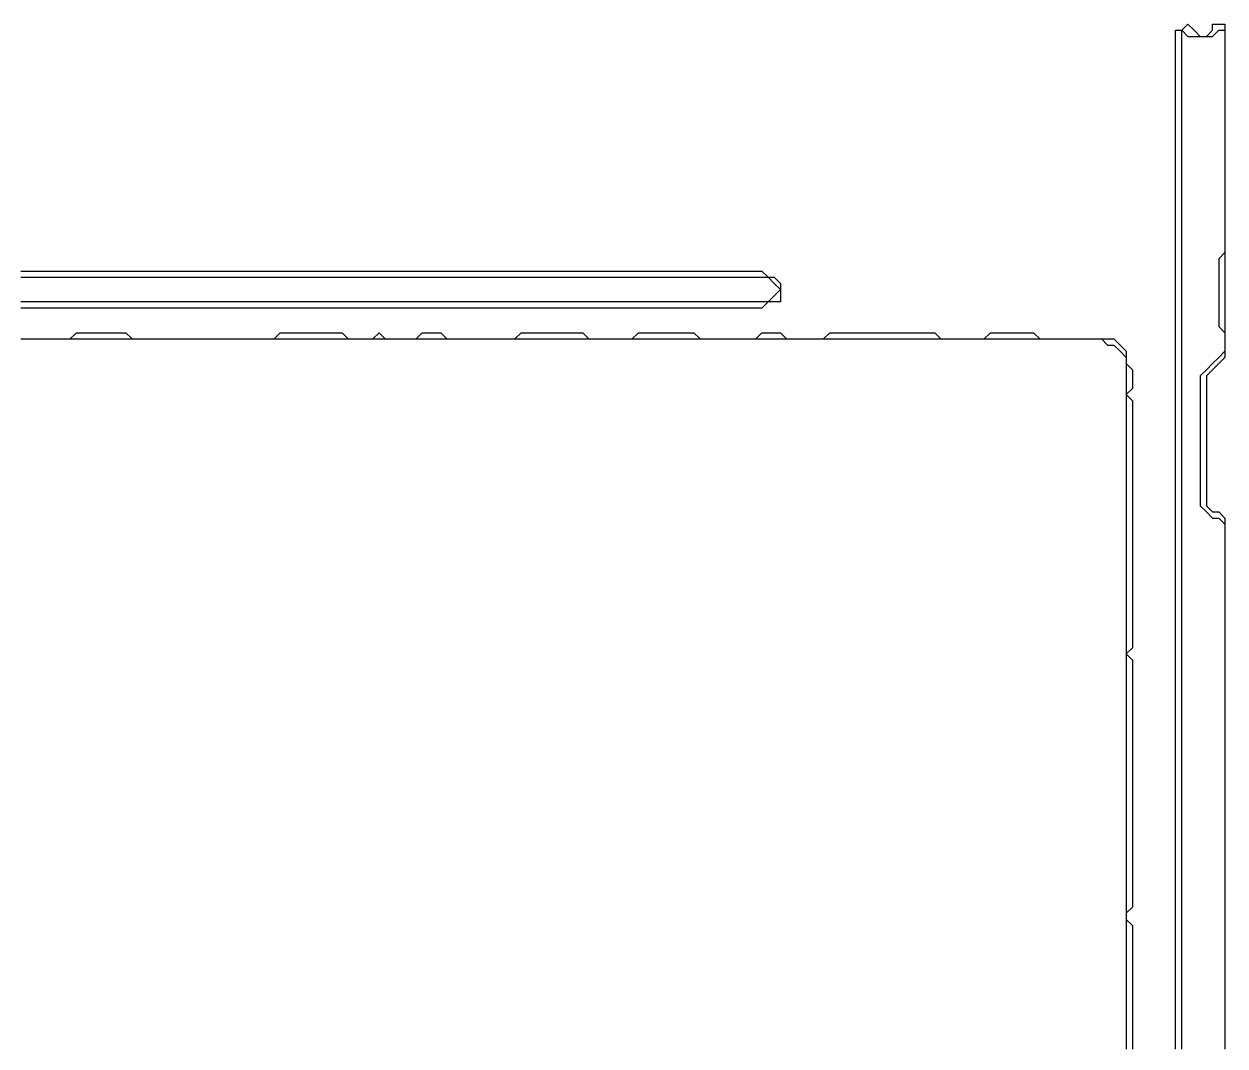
# Model space of a CAD drawing. Header units: metres. Extents: x 110 to 915, y 38 to 623.
# Drawn here: x 295.5 to 490, y 203.5 to 369 of the extents above; entities that cross this region are included whole.
import ezdxf

# ---------------------------------------------------------------- set-up
doc = ezdxf.new("R2010")
doc.units = ezdxf.units.M

msp = doc.modelspace()

# ---------------------------------------------------------------- linework, layer by layer
for points in [[(483, 203, 0), (483, 204, 0), (483, 205, 0), (483, 206, 0), (483, 207, 0), (483, 208, 0), (483, 209, 0), (483, 210, 0), (483, 211, 0), (483, 212, 0), (483, 213, 0), (483, 214, 0), (483, 215, 0), (483, 216, 0), (483, 217, 0), (483, 218, 0), (483, 219, 0), (483, 220, 0), (483, 221, 0), (483, 222, 0), (483, 223, 0), (483, 224, 0), (483, 225, 0), (483, 226, 0), (483, 227, 0), (483, 228, 0), (483, 229, 0), (483, 230, 0), (483, 231, 0), (483, 232, 0), (483, 233, 0), (483, 234, 0), (483, 235, 0), (483, 236, 0), (483, 237, 0), (483, 238, 0), (483, 239, 0), (483, 240, 0), (483, 241, 0), (483, 242, 0), (483, 243, 0), (483, 244, 0), (483, 245, 0), (483, 246, 0), (483, 247, 0), (483, 248, 0), (483, 249, 0), (483, 250, 0), (483, 251, 0), (483, 252, 0), (483, 253, 0), (483, 254, 0), (483, 255, 0), (483, 256, 0), (483, 257, 0), (483, 258, 0), (483, 259, 0), (483, 260, 0), (483, 261, 0), (483, 262, 0), (483, 263, 0), (483, 264, 0), (483, 265, 0), (483, 266, 0), (483, 267, 0), (483, 268, 0), (483, 269, 0), (483, 270, 0), (483, 271, 0), (483, 272, 0), (483, 273, 0), (483, 274, 0), (483, 275, 0), (483, 276, 0), (483, 277, 0), (483, 278, 0), (483, 279, 0), (483, 280, 0), (483, 281, 0), (483, 282, 0), (483, 283, 0), (483, 284, 0), (483, 285, 0), (483, 286, 0), (483, 287, 0), (483, 288, 0), (483, 289, 0), (483, 290, 0), (483, 291, 0), (483, 292, 0), (483, 293, 0), (483, 294, 0), (483, 295, 0), (483, 296, 0), (483, 297, 0), (483, 298, 0), (483, 299, 0), (483, 300, 0), (483, 301, 0), (483, 302, 0), (483, 303, 0), (483, 304, 0), (483, 305, 0), (483, 306, 0), (483, 307, 0), (483, 308, 0), (483, 309, 0), (483, 310, 0), (483, 311, 0), (483, 312, 0), (483, 313, 0), (483, 314, 0), (483, 315, 0), (483, 316, 0), (483, 317, 0), (483, 318, 0), (483, 319, 0), (483, 320, 0), (483, 321, 0), (483, 322, 0), (483, 323, 0), (483, 324, 0), (483, 325, 0), (483, 326, 0), (483, 327, 0), (483, 328, 0), (483, 329, 0), (483, 330, 0), (483, 331, 0), (483, 332, 0), (483, 333, 0), (483, 334, 0), (483, 335, 0), (483, 336, 0), (483, 337, 0), (483, 338, 0), (483, 339, 0), (483, 340, 0), (483, 341, 0), (483, 342, 0), (483, 343, 0), (483, 344, 0), (483, 345, 0), (483, 346, 0), (483, 347, 0), (483, 348, 0), (483, 349, 0), (483, 350, 0), (483, 351, 0), (483, 352, 0), (483, 353, 0), (483, 354, 0), (483, 355, 0), (483, 356, 0), (483, 357, 0), (483, 358, 0), (483, 359, 0), (483, 360, 0), (483, 361, 0), (483, 362, 0), (483, 363, 0), (483, 364, 0), (483, 365, 0), (483, 366, 0), (483, 367, 0), (483, 368, 0), (484, 367, 0), (485, 367, 0), (486, 367, 0), (487, 367, 0), (488, 367, 0), (489, 368, 0), (490, 368, 0), (490, 367, 0), (490, 366, 0), (490, 365, 0), (490, 364, 0), (490, 363, 0), (490, 362, 0), (490, 361, 0), (490, 360, 0), (490, 359, 0), (490, 358, 0), (490, 357, 0), (490, 356, 0), (490, 355, 0), (490, 354, 0), (490, 353, 0), (490, 352, 0), (490, 351, 0), (490, 350, 0), (490, 349, 0), (490, 348, 0), (490, 347, 0), (490, 346, 0), (490, 345, 0), (490, 344, 0), (490, 343, 0), (490, 342, 0), (490, 341, 0), (490, 340, 0), (490, 339, 0), (490, 338, 0), (490, 337, 0), (490, 336, 0), (490, 335, 0), (490, 334, 0), (490, 333, 0), (490, 332, 0), (489, 331, 0), (489, 330, 0), (489, 329, 0), (489, 328, 0), (489, 327, 0), (489, 326, 0), (489, 325, 0), (489, 324, 0), (489, 323, 0), (489, 322, 0), (489, 321, 0), (489, 320, 0), (490, 319, 0), (490, 318, 0), (490, 317, 0), (490, 316, 0), (489, 315, 0), (488, 314, 0), (487, 313, 0), (486, 312, 0), (486, 311, 0), (486, 310, 0), (486, 309, 0), (486, 308, 0), (486, 307, 0), (486, 306, 0), (486, 305, 0), (486, 304, 0), (486, 303, 0), (486, 302, 0), (486, 301, 0), (486, 300, 0), (486, 299, 0), (486, 298, 0), (486, 297, 0), (486, 296, 0), (486, 295, 0), (486, 294, 0), (486, 293, 0), (486, 292, 0), (486, 291, 0), (487, 290, 0), (488, 289, 0), (489, 289, 0), (490, 288, 0), (490, 287, 0), (490, 286, 0), (490, 285, 0), (490, 284, 0), (490, 283, 0), (490, 282, 0), (490, 281, 0), (490, 280, 0), (490, 279, 0), (490, 278, 0), (490, 277, 0), (490, 276, 0), (490, 275, 0), (490, 274, 0), (490, 273, 0), (490, 272, 0), (490, 271, 0), (490, 270, 0), (490, 269, 0), (490, 268, 0), (490, 267, 0), (490, 266, 0), (490, 265, 0), (490, 264, 0), (490, 263, 0), (490, 262, 0), (490, 261, 0), (490, 260, 0), (490, 259, 0), (490, 258, 0), (490, 257, 0), (490, 256, 0), (490, 255, 0), (490, 254, 0), (490, 253, 0), (490, 252, 0), (490, 251, 0), (490, 250, 0), (490, 249, 0), (490, 248, 0), (490, 247, 0), (490, 246, 0), (490, 245, 0), (490, 244, 0), (490, 243, 0), (490, 242, 0), (490, 241, 0), (490, 240, 0), (490, 239, 0), (490, 238, 0), (490, 237, 0), (490, 236, 0), (490, 235, 0), (490, 234, 0), (490, 233, 0), (490, 232, 0), (490, 231, 0), (490, 230, 0), (490, 229, 0), (490, 228, 0), (490, 227, 0), (490, 226, 0), (490, 225, 0), (490, 224, 0), (490, 223, 0), (490, 222, 0), (490, 221, 0), (490, 220, 0), (490, 219, 0), (490, 218, 0), (490, 217, 0), (490, 216, 0), (490, 215, 0), (490, 214, 0), (490, 213, 0), (490, 212, 0), (490, 211, 0), (490, 210, 0), (490, 209, 0), (490, 208, 0), (490, 207, 0), (490, 206, 0), (490, 205, 0), (490, 204, 0), (490, 203, 0)], [(295, 328, 0), (296, 328, 0), (297, 328, 0), (298, 328, 0), (299, 328, 0), (300, 328, 0), (301, 328, 0), (302, 328, 0), (303, 328, 0), (304, 328, 0), (305, 328, 0), (306, 328, 0), (307, 328, 0), (308, 328, 0), (309, 328, 0), (310, 328, 0), (311, 328, 0), (312, 328, 0), (313, 328, 0), (314, 328, 0), (315, 328, 0), (316, 328, 0), (317, 328, 0), (318, 328, 0), (319, 328, 0), (320, 328, 0), (321, 328, 0), (322, 328, 0), (323, 328, 0), (324, 328, 0), (325, 328, 0), (326, 328, 0), (327, 328, 0), (328, 328, 0), (329, 328, 0), (330, 328, 0), (331, 328, 0), (332, 328, 0), (333, 328, 0), (334, 328, 0), (335, 328, 0), (336, 328, 0), (337, 328, 0), (338, 328, 0), (339, 328, 0), (340, 328, 0), (341, 328, 0), (342, 328, 0), (343, 328, 0), (344, 328, 0), (345, 328, 0), (346, 328, 0), (347, 328, 0), (348, 328, 0), (349, 328, 0), (350, 328, 0), (351, 328, 0), (352, 328, 0), (353, 328, 0), (354, 328, 0), (355, 328, 0), (356, 328, 0), (357, 328, 0), (358, 328, 0), (359, 328, 0), (360, 328, 0), (361, 328, 0), (362, 328, 0), (363, 328, 0), (364, 328, 0), (365, 328, 0), (366, 328, 0), (367, 328, 0), (368, 328, 0), (369, 328, 0), (370, 328, 0), (371, 328, 0), (372, 328, 0), (373, 328, 0), (374, 328, 0), (375, 328, 0), (376, 328, 0), (377, 328, 0), (378, 328, 0), (379, 328, 0), (380, 328, 0), (381, 328, 0), (382, 328, 0), (383, 328, 0), (384, 328, 0), (385, 328, 0), (386, 328, 0), (387, 328, 0), (388, 328, 0), (389, 328, 0), (390, 328, 0), (391, 328, 0), (392, 328, 0), (393, 328, 0), (394, 328, 0), (395, 328, 0), (396, 328, 0), (397, 328, 0), (398, 328, 0), (399, 328, 0), (400, 328, 0), (401, 328, 0), (402, 328, 0), (403, 328, 0), (404, 328, 0), (405, 328, 0), (406, 328, 0), (407, 328, 0), (408, 328, 0), (409, 328, 0), (410, 328, 0), (411, 328, 0), (412, 328, 0), (413, 328, 0), (414, 328, 0), (415, 328, 0), (416, 328, 0), (417, 327, 0), (418, 326, 0), (417, 325, 0), (416, 324, 0), (415, 324, 0), (414, 324, 0), (413, 324, 0), (412, 324, 0), (411, 324, 0), (410, 324, 0), (409, 324, 0), (408, 324, 0), (407, 324, 0), (406, 324, 0), (405, 324, 0), (404, 324, 0), (403, 324, 0), (402, 324, 0), (401, 324, 0), (400, 324, 0), (399, 324, 0), (398, 324, 0), (397, 324, 0), (396, 324, 0), (395, 324, 0), (394, 324, 0), (393, 324, 0), (392, 324, 0), (391, 324, 0), (390, 324, 0), (389, 324, 0), (388, 324, 0), (387, 324, 0), (386, 324, 0), (385, 324, 0), (384, 324, 0), (383, 324, 0), (382, 324, 0), (381, 324, 0), (380, 324, 0), (379, 324, 0), (378, 324, 0), (377, 324, 0), (376, 324, 0), (375, 324, 0), (374, 324, 0), (373, 324, 0), (372, 324, 0), (371, 324, 0), (370, 324, 0), (369, 324, 0), (368, 324, 0), (367, 324, 0), (366, 324, 0), (365, 324, 0), (364, 324, 0), (363, 324, 0), (362, 324, 0), (361, 324, 0), (360, 324, 0), (359, 324, 0), (358, 324, 0), (357, 324, 0), (356, 324, 0), (355, 324, 0), (354, 324, 0), (353, 324, 0), (352, 324, 0), (351, 324, 0), (350, 324, 0), (349, 324, 0), (348, 324, 0), (347, 324, 0), (346, 324, 0), (345, 324, 0), (344, 324, 0), (343, 324, 0), (342, 324, 0), (341, 324, 0), (340, 324, 0), (339, 324, 0), (338, 324, 0), (337, 324, 0), (336, 324, 0), (335, 324, 0), (334, 324, 0), (333, 324, 0), (332, 324, 0), (331, 324, 0), (330, 324, 0), (329, 324, 0), (328, 324, 0), (327, 324, 0), (326, 324, 0), (325, 324, 0), (324, 324, 0), (323, 324, 0), (322, 324, 0), (321, 324, 0), (320, 324, 0), (319, 324, 0), (318, 324, 0), (317, 324, 0), (316, 324, 0), (315, 324, 0), (314, 324, 0), (313, 324, 0), (312, 324, 0), (311, 324, 0), (310, 324, 0), (309, 324, 0), (308, 324, 0), (307, 324, 0), (306, 324, 0), (305, 324, 0), (304, 324, 0), (303, 324, 0), (302, 324, 0), (301, 324, 0), (300, 324, 0), (299, 324, 0), (298, 324, 0), (297, 324, 0), (296, 324, 0), (295, 324, 0)], [(295, 318, 0), (296, 318, 0), (297, 318, 0), (298, 318, 0), (299, 318, 0), (300, 318, 0), (301, 318, 0), (302, 318, 0), (303, 318, 0), (304, 318, 0), (305, 318, 0), (306, 318, 0), (307, 318, 0), (308, 318, 0), (309, 318, 0), (310, 318, 0), (311, 318, 0), (312, 318, 0), (313, 318, 0), (314, 318, 0), (315, 318, 0), (316, 318, 0), (317, 318, 0), (318, 318, 0), (319, 318, 0), (320, 318, 0), (321, 318, 0), (322, 318, 0), (323, 318, 0), (324, 318, 0), (325, 318, 0), (326, 318, 0), (327, 318, 0), (328, 318, 0), (329, 318, 0), (330, 318, 0), (331, 318, 0), (332, 318, 0), (333, 318, 0), (334, 318, 0), (335, 318, 0), (336, 318, 0), (337, 318, 0), (338, 318, 0), (339, 318, 0), (340, 318, 0), (341, 318, 0), (342, 318, 0), (343, 318, 0), (344, 318, 0), (345, 318, 0), (346, 318, 0), (347, 318, 0), (348, 318, 0), (349, 318, 0), (350, 318, 0), (351, 318, 0), (352, 318, 0), (353, 318, 0), (354, 318, 0), (355, 318, 0), (356, 318, 0), (357, 318, 0), (358, 318, 0), (359, 318, 0), (360, 318, 0), (361, 318, 0), (362, 318, 0), (363, 318, 0), (364, 318, 0), (365, 318, 0), (366, 318, 0), (367, 318, 0), (368, 318, 0), (369, 318, 0), (370, 318, 0), (371, 318, 0), (372, 318, 0), (373, 318, 0), (374, 318, 0), (375, 318, 0), (376, 318, 0), (377, 318, 0), (378, 318, 0), (379, 318, 0), (380, 318, 0), (381, 318, 0), (382, 318, 0), (383, 318, 0), (384, 318, 0), (385, 318, 0), (386, 318, 0), (387, 318, 0), (388, 318, 0), (389, 318, 0), (390, 318, 0), (391, 318, 0), (392, 318, 0), (393, 318, 0), (394, 318, 0), (395, 318, 0), (396, 318, 0), (397, 318, 0), (398, 318, 0), (399, 318, 0), (400, 318, 0), (401, 318, 0), (402, 318, 0), (403, 318, 0), (404, 318, 0), (405, 318, 0), (406, 318, 0), (407, 318, 0), (408, 318, 0), (409, 318, 0), (410, 318, 0), (411, 318, 0), (412, 318, 0), (413, 318, 0), (414, 318, 0), (415, 318, 0), (416, 318, 0), (417, 318, 0), (418, 318, 0), (419, 318, 0), (420, 318, 0), (421, 318, 0), (422, 318, 0), (423, 318, 0), (424, 318, 0), (425, 318, 0), (426, 318, 0), (427, 318, 0), (428, 318, 0), (429, 318, 0), (430, 318, 0), (431, 318, 0), (432, 318, 0), (433, 318, 0), (434, 318, 0), (435, 318, 0), (436, 318, 0), (437, 318, 0), (438, 318, 0), (439, 318, 0), (440, 318, 0), (441, 318, 0), (442, 318, 0), (443, 318, 0), (444, 318, 0), (445, 318, 0), (446, 318, 0), (447, 318, 0), (448, 318, 0), (449, 318, 0), (450, 318, 0), (451, 318, 0), (452, 318, 0), (453, 318, 0), (454, 318, 0), (455, 318, 0), (456, 318, 0), (457, 318, 0), (458, 318, 0), (459, 318, 0), (460, 318, 0), (461, 318, 0), (462, 318, 0), (463, 318, 0), (464, 318, 0), (465, 318, 0), (466, 318, 0), (467, 318, 0), (468, 318, 0), (469, 318, 0), (470, 318, 0), (471, 317, 0), (472, 317, 0), (473, 316, 0), (474, 315, 0), (474, 314, 0), (474, 313, 0), (474, 312, 0), (474, 311, 0), (474, 310, 0), (474, 309, 0), (474, 308, 0), (474, 307, 0), (474, 306, 0), (474, 305, 0), (474, 304, 0), (474, 303, 0), (474, 302, 0), (474, 301, 0), (474, 300, 0), (474, 299, 0), (474, 298, 0), (474, 297, 0), (474, 296, 0), (474, 295, 0), (474, 294, 0), (474, 293, 0), (474, 292, 0), (474, 291, 0), (474, 290, 0), (474, 289, 0), (474, 288, 0), (474, 287, 0), (474, 286, 0), (474, 285, 0), (474, 284, 0), (474, 283, 0), (474, 282, 0), (474, 281, 0), (474, 280, 0), (474, 279, 0), (474, 278, 0), (474, 277, 0), (474, 276, 0), (474, 275, 0), (474, 274, 0), (474, 273, 0), (474, 272, 0), (474, 271, 0), (474, 270, 0), (474, 269, 0), (474, 268, 0), (474, 267, 0), (474, 266, 0), (474, 265, 0), (474, 264, 0), (474, 263, 0), (474, 262, 0), (474, 261, 0), (474, 260, 0), (474, 259, 0), (474, 258, 0), (474, 257, 0), (474, 256, 0), (474, 255, 0), (474, 254, 0), (474, 253, 0), (474, 252, 0), (474, 251, 0), (474, 250, 0), (474, 249, 0), (474, 248, 0), (474, 247, 0), (474, 246, 0), (474, 245, 0), (474, 244, 0), (474, 243, 0), (474, 242, 0), (474, 241, 0), (474, 240, 0), (474, 239, 0), (474, 238, 0), (474, 237, 0), (474, 236, 0), (474, 235, 0), (474, 234, 0), (474, 233, 0), (474, 232, 0), (474, 231, 0), (474, 230, 0), (474, 229, 0), (474, 228, 0), (474, 227, 0), (474, 226, 0), (474, 225, 0), (474, 224, 0), (474, 223, 0), (474, 222, 0), (474, 221, 0), (474, 220, 0), (474, 219, 0), (474, 218, 0), (474, 217, 0), (474, 216, 0), (474, 215, 0), (474, 214, 0), (474, 213, 0), (474, 212, 0), (474, 211, 0), (474, 210, 0), (474, 209, 0), (474, 208, 0), (474, 207, 0), (474, 206, 0), (474, 205, 0), (474, 204, 0), (474, 203, 0)]]:
    msp.add_polyline3d(points)
at = {"layer": '1'}
for points in [[(482, 203, 0), (482, 204, 0), (482, 205, 0), (482, 206, 0), (482, 207, 0), (482, 208, 0), (482, 209, 0), (482, 210, 0), (482, 211, 0), (482, 212, 0), (482, 213, 0), (482, 214, 0), (482, 215, 0), (482, 216, 0), (482, 217, 0), (482, 218, 0), (482, 219, 0), (482, 220, 0), (482, 221, 0), (482, 222, 0), (482, 223, 0), (482, 224, 0), (482, 225, 0), (482, 226, 0), (482, 227, 0), (482, 228, 0), (482, 229, 0), (482, 230, 0), (482, 231, 0), (482, 232, 0), (482, 233, 0), (482, 234, 0), (482, 235, 0), (482, 236, 0), (482, 237, 0), (482, 238, 0), (482, 239, 0), (482, 240, 0), (482, 241, 0), (482, 242, 0), (482, 243, 0), (482, 244, 0), (482, 245, 0), (482, 246, 0), (482, 247, 0), (482, 248, 0), (482, 249, 0), (482, 250, 0), (482, 251, 0), (482, 252, 0), (482, 253, 0), (482, 254, 0), (482, 255, 0), (482, 256, 0), (482, 257, 0), (482, 258, 0), (482, 259, 0), (482, 260, 0), (482, 261, 0), (482, 262, 0), (482, 263, 0), (482, 264, 0), (482, 265, 0), (482, 266, 0), (482, 267, 0), (482, 268, 0), (482, 269, 0), (482, 270, 0), (482, 271, 0), (482, 272, 0), (482, 273, 0), (482, 274, 0), (482, 275, 0), (482, 276, 0), (482, 277, 0), (482, 278, 0), (482, 279, 0), (482, 280, 0), (482, 281, 0), (482, 282, 0), (482, 283, 0), (482, 284, 0), (482, 285, 0), (482, 286, 0), (482, 287, 0), (482, 288, 0), (482, 289, 0), (482, 290, 0), (482, 291, 0), (482, 292, 0), (482, 293, 0), (482, 294, 0), (482, 295, 0), (482, 296, 0), (482, 297, 0), (482, 298, 0), (482, 299, 0), (482, 300, 0), (482, 301, 0), (482, 302, 0), (482, 303, 0), (482, 304, 0), (482, 305, 0), (482, 306, 0), (482, 307, 0), (482, 308, 0), (482, 309, 0), (482, 310, 0), (482, 311, 0), (482, 312, 0), (482, 313, 0), (482, 314, 0), (482, 315, 0), (482, 316, 0), (482, 317, 0), (482, 318, 0), (482, 319, 0), (482, 320, 0), (482, 321, 0), (482, 322, 0), (482, 323, 0), (482, 324, 0), (482, 325, 0), (482, 326, 0), (482, 327, 0), (482, 328, 0), (482, 329, 0), (482, 330, 0), (482, 331, 0), (482, 332, 0), (482, 333, 0), (482, 334, 0), (482, 335, 0), (482, 336, 0), (482, 337, 0), (482, 338, 0), (482, 339, 0), (482, 340, 0), (482, 341, 0), (482, 342, 0), (482, 343, 0), (482, 344, 0), (482, 345, 0), (482, 346, 0), (482, 347, 0), (482, 348, 0), (482, 349, 0), (482, 350, 0), (482, 351, 0), (482, 352, 0), (482, 353, 0), (482, 354, 0), (482, 355, 0), (482, 356, 0), (482, 357, 0), (482, 358, 0), (482, 359, 0), (482, 360, 0), (482, 361, 0), (482, 362, 0), (482, 363, 0), (482, 364, 0), (482, 365, 0), (482, 366, 0), (482, 367, 0), (482, 368, 0), (483, 368, 0), (484, 369, 0), (485, 368, 0), (486, 367, 0), (487, 367, 0), (488, 368, 0), (488, 369, 0), (489, 369, 0), (490, 369, 0), (490, 368, 0), (490, 367, 0), (490, 366, 0), (490, 365, 0), (490, 364, 0), (490, 363, 0), (490, 362, 0), (490, 361, 0), (490, 360, 0), (490, 359, 0), (490, 358, 0), (490, 357, 0), (490, 356, 0), (490, 355, 0), (490, 354, 0), (490, 353, 0), (490, 352, 0), (490, 351, 0), (490, 350, 0), (490, 349, 0), (490, 348, 0), (490, 347, 0), (490, 346, 0), (490, 345, 0), (490, 344, 0), (490, 343, 0), (490, 342, 0), (490, 341, 0), (490, 340, 0), (490, 339, 0), (490, 338, 0), (490, 337, 0), (490, 336, 0), (490, 335, 0), (490, 334, 0), (490, 333, 0), (490, 332, 0), (490, 331, 0), (490, 330, 0), (490, 329, 0), (490, 328, 0), (490, 327, 0), (490, 326, 0), (490, 325, 0), (490, 324, 0), (490, 323, 0), (490, 322, 0), (490, 321, 0), (490, 320, 0), (490, 319, 0), (490, 318, 0), (490, 317, 0), (490, 316, 0), (490, 315, 0), (489, 314, 0), (488, 313, 0), (487, 312, 0), (487, 311, 0), (487, 310, 0), (487, 309, 0), (487, 308, 0), (487, 307, 0), (487, 306, 0), (487, 305, 0), (487, 304, 0), (487, 303, 0), (487, 302, 0), (487, 301, 0), (487, 300, 0), (487, 299, 0), (487, 298, 0), (487, 297, 0), (487, 296, 0), (487, 295, 0), (487, 294, 0), (487, 293, 0), (487, 292, 0), (487, 291, 0), (488, 290, 0), (489, 290, 0), (490, 289, 0), (490, 288, 0), (490, 287, 0), (490, 286, 0), (490, 285, 0), (490, 284, 0), (490, 283, 0), (490, 282, 0), (490, 281, 0), (490, 280, 0), (490, 279, 0), (490, 278, 0), (490, 277, 0), (490, 276, 0), (490, 275, 0), (490, 274, 0), (490, 273, 0), (490, 272, 0), (490, 271, 0), (490, 270, 0), (490, 269, 0), (490, 268, 0), (490, 267, 0), (490, 266, 0), (490, 265, 0), (490, 264, 0), (490, 263, 0), (490, 262, 0), (490, 261, 0), (490, 260, 0), (490, 259, 0), (490, 258, 0), (490, 257, 0), (490, 256, 0), (490, 255, 0), (490, 254, 0), (490, 253, 0), (490, 252, 0), (490, 251, 0), (490, 250, 0), (490, 249, 0), (490, 248, 0), (490, 247, 0), (490, 246, 0), (490, 245, 0), (490, 244, 0), (490, 243, 0), (490, 242, 0), (490, 241, 0), (490, 240, 0), (490, 239, 0), (490, 238, 0), (490, 237, 0), (490, 236, 0), (490, 235, 0), (490, 234, 0), (490, 233, 0), (490, 232, 0), (490, 231, 0), (490, 230, 0), (490, 229, 0), (490, 228, 0), (490, 227, 0), (490, 226, 0), (490, 225, 0), (490, 224, 0), (490, 223, 0), (490, 222, 0), (490, 221, 0), (490, 220, 0), (490, 219, 0), (490, 218, 0), (490, 217, 0), (490, 216, 0), (490, 215, 0), (490, 214, 0), (490, 213, 0), (490, 212, 0), (490, 211, 0), (490, 210, 0), (490, 209, 0), (490, 208, 0), (490, 207, 0), (490, 206, 0), (490, 205, 0), (490, 204, 0), (490, 203, 0)], [(295, 329, 0), (296, 329, 0), (297, 329, 0), (298, 329, 0), (299, 329, 0), (300, 329, 0), (301, 329, 0), (302, 329, 0), (303, 329, 0), (304, 329, 0), (305, 329, 0), (306, 329, 0), (307, 329, 0), (308, 329, 0), (309, 329, 0), (310, 329, 0), (311, 329, 0), (312, 329, 0), (313, 329, 0), (314, 329, 0), (315, 329, 0), (316, 329, 0), (317, 329, 0), (318, 329, 0), (319, 329, 0), (320, 329, 0), (321, 329, 0), (322, 329, 0), (323, 329, 0), (324, 329, 0), (325, 329, 0), (326, 329, 0), (327, 329, 0), (328, 329, 0), (329, 329, 0), (330, 329, 0), (331, 329, 0), (332, 329, 0), (333, 329, 0), (334, 329, 0), (335, 329, 0), (336, 329, 0), (337, 329, 0), (338, 329, 0), (339, 329, 0), (340, 329, 0), (341, 329, 0), (342, 329, 0), (343, 329, 0), (344, 329, 0), (345, 329, 0), (346, 329, 0), (347, 329, 0), (348, 329, 0), (349, 329, 0), (350, 329, 0), (351, 329, 0), (352, 329, 0), (353, 329, 0), (354, 329, 0), (355, 329, 0), (356, 329, 0), (357, 329, 0), (358, 329, 0), (359, 329, 0), (360, 329, 0), (361, 329, 0), (362, 329, 0), (363, 329, 0), (364, 329, 0), (365, 329, 0), (366, 329, 0), (367, 329, 0), (368, 329, 0), (369, 329, 0), (370, 329, 0), (371, 329, 0), (372, 329, 0), (373, 329, 0), (374, 329, 0), (375, 329, 0), (376, 329, 0), (377, 329, 0), (378, 329, 0), (379, 329, 0), (380, 329, 0), (381, 329, 0), (382, 329, 0), (383, 329, 0), (384, 329, 0), (385, 329, 0), (386, 329, 0), (387, 329, 0), (388, 329, 0), (389, 329, 0), (390, 329, 0), (391, 329, 0), (392, 329, 0), (393, 329, 0), (394, 329, 0), (395, 329, 0), (396, 329, 0), (397, 329, 0), (398, 329, 0), (399, 329, 0), (400, 329, 0), (401, 329, 0), (402, 329, 0), (403, 329, 0), (404, 329, 0), (405, 329, 0), (406, 329, 0), (407, 329, 0), (408, 329, 0), (409, 329, 0), (410, 329, 0), (411, 329, 0), (412, 329, 0), (413, 329, 0), (414, 329, 0), (415, 329, 0), (416, 328, 0), (417, 328, 0), (418, 327, 0), (418, 326, 0), (418, 325, 0), (418, 324, 0), (417, 324, 0), (416, 324, 0), (415, 323, 0), (414, 323, 0), (413, 323, 0), (412, 323, 0), (411, 323, 0), (410, 323, 0), (409, 323, 0), (408, 323, 0), (407, 323, 0), (406, 323, 0), (405, 323, 0), (404, 323, 0), (403, 323, 0), (402, 323, 0), (401, 323, 0), (400, 323, 0), (399, 323, 0), (398, 323, 0), (397, 323, 0), (396, 323, 0), (395, 323, 0), (394, 323, 0), (393, 323, 0), (392, 323, 0), (391, 323, 0), (390, 323, 0), (389, 323, 0), (388, 323, 0), (387, 323, 0), (386, 323, 0), (385, 323, 0), (384, 323, 0), (383, 323, 0), (382, 323, 0), (381, 323, 0), (380, 323, 0), (379, 323, 0), (378, 323, 0), (377, 323, 0), (376, 323, 0), (375, 323, 0), (374, 323, 0), (373, 323, 0), (372, 323, 0), (371, 323, 0), (370, 323, 0), (369, 323, 0), (368, 323, 0), (367, 323, 0), (366, 323, 0), (365, 323, 0), (364, 323, 0), (363, 323, 0), (362, 323, 0), (361, 323, 0), (360, 323, 0), (359, 323, 0), (358, 323, 0), (357, 323, 0), (356, 323, 0), (355, 323, 0), (354, 323, 0), (353, 323, 0), (352, 323, 0), (351, 323, 0), (350, 323, 0), (349, 323, 0), (348, 323, 0), (347, 323, 0), (346, 323, 0), (345, 323, 0), (344, 323, 0), (343, 323, 0), (342, 323, 0), (341, 323, 0), (340, 323, 0), (339, 323, 0), (338, 323, 0), (337, 323, 0), (336, 323, 0), (335, 323, 0), (334, 323, 0), (333, 323, 0), (332, 323, 0), (331, 323, 0), (330, 323, 0), (329, 323, 0), (328, 323, 0), (327, 323, 0), (326, 323, 0), (325, 323, 0), (324, 323, 0), (323, 323, 0), (322, 323, 0), (321, 323, 0), (320, 323, 0), (319, 323, 0), (318, 323, 0), (317, 323, 0), (316, 323, 0), (315, 323, 0), (314, 323, 0), (313, 323, 0), (312, 323, 0), (311, 323, 0), (310, 323, 0), (309, 323, 0), (308, 323, 0), (307, 323, 0), (306, 323, 0), (305, 323, 0), (304, 323, 0), (303, 323, 0), (302, 323, 0), (301, 323, 0), (300, 323, 0), (299, 323, 0), (298, 323, 0), (297, 323, 0), (296, 323, 0), (295, 323, 0)], [(295, 318, 0), (296, 318, 0), (297, 318, 0), (298, 318, 0), (299, 318, 0), (300, 318, 0), (301, 318, 0), (302, 318, 0), (303, 318, 0), (304, 319, 0), (305, 319, 0), (306, 319, 0), (307, 319, 0), (308, 319, 0), (309, 319, 0), (310, 319, 0), (311, 319, 0), (312, 319, 0), (313, 318, 0), (314, 318, 0), (315, 318, 0), (316, 318, 0), (317, 318, 0), (318, 318, 0), (319, 318, 0), (320, 318, 0), (321, 318, 0), (322, 318, 0), (323, 318, 0), (324, 318, 0), (325, 318, 0), (326, 318, 0), (327, 318, 0), (328, 318, 0), (329, 318, 0), (330, 318, 0), (331, 318, 0), (332, 318, 0), (333, 318, 0), (334, 318, 0), (335, 318, 0), (336, 318, 0), (337, 319, 0), (338, 319, 0), (339, 319, 0), (340, 319, 0), (341, 319, 0), (342, 319, 0), (343, 319, 0), (344, 319, 0), (345, 319, 0), (346, 319, 0), (347, 319, 0), (348, 318, 0), (349, 318, 0), (350, 318, 0), (351, 318, 0), (352, 318, 0), (353, 319, 0), (354, 318, 0), (355, 318, 0), (356, 318, 0), (357, 318, 0), (358, 318, 0), (359, 318, 0), (360, 319, 0), (361, 319, 0), (362, 319, 0), (363, 319, 0), (364, 318, 0), (365, 318, 0), (366, 318, 0), (367, 318, 0), (368, 318, 0), (369, 318, 0), (370, 318, 0), (371, 318, 0), (372, 318, 0), (373, 318, 0), (374, 318, 0), (375, 318, 0), (376, 319, 0), (377, 319, 0), (378, 319, 0), (379, 319, 0), (380, 319, 0), (381, 319, 0), (382, 319, 0), (383, 319, 0), (384, 319, 0), (385, 319, 0), (386, 319, 0), (387, 318, 0), (388, 318, 0), (389, 318, 0), (390, 318, 0), (391, 318, 0), (392, 318, 0), (393, 318, 0), (394, 318, 0), (395, 319, 0), (396, 319, 0), (397, 319, 0), (398, 319, 0), (399, 319, 0), (400, 319, 0), (401, 319, 0), (402, 319, 0), (403, 319, 0), (404, 319, 0), (405, 318, 0), (406, 318, 0), (407, 318, 0), (408, 318, 0), (409, 318, 0), (410, 318, 0), (411, 318, 0), (412, 318, 0), (413, 318, 0), (414, 318, 0), (415, 319, 0), (416, 319, 0), (417, 319, 0), (418, 319, 0), (419, 318, 0), (420, 318, 0), (421, 318, 0), (422, 318, 0), (423, 318, 0), (424, 318, 0), (425, 318, 0), (426, 319, 0), (427, 319, 0), (428, 319, 0), (429, 319, 0), (430, 319, 0), (431, 319, 0), (432, 319, 0), (433, 319, 0), (434, 319, 0), (435, 319, 0), (436, 319, 0), (437, 319, 0), (438, 319, 0), (439, 319, 0), (440, 319, 0), (441, 319, 0), (442, 319, 0), (443, 319, 0), (444, 318, 0), (445, 318, 0), (446, 318, 0), (447, 318, 0), (448, 318, 0), (449, 318, 0), (450, 318, 0), (451, 318, 0), (452, 319, 0), (453, 319, 0), (454, 319, 0), (455, 319, 0), (456, 319, 0), (457, 319, 0), (458, 319, 0), (459, 319, 0), (460, 318, 0), (461, 318, 0), (462, 318, 0), (463, 318, 0), (464, 318, 0), (465, 318, 0), (466, 318, 0), (467, 318, 0), (468, 318, 0), (469, 318, 0), (470, 318, 0), (471, 318, 0), (472, 318, 0), (473, 317, 0), (474, 316, 0), (474, 315, 0), (474, 314, 0), (475, 313, 0), (475, 312, 0), (475, 311, 0), (475, 310, 0), (474, 309, 0), (475, 308, 0), (475, 307, 0), (475, 306, 0), (475, 305, 0), (475, 304, 0), (475, 303, 0), (475, 302, 0), (475, 301, 0), (475, 300, 0), (475, 299, 0), (475, 298, 0), (475, 297, 0), (475, 296, 0), (475, 295, 0), (475, 294, 0), (475, 293, 0), (475, 292, 0), (475, 291, 0), (475, 290, 0), (475, 289, 0), (475, 288, 0), (475, 287, 0), (475, 286, 0), (475, 285, 0), (475, 284, 0), (475, 283, 0), (475, 282, 0), (475, 281, 0), (475, 280, 0), (475, 279, 0), (475, 278, 0), (475, 277, 0), (475, 276, 0), (475, 275, 0), (475, 274, 0), (475, 273, 0), (475, 272, 0), (475, 271, 0), (475, 270, 0), (475, 269, 0), (475, 268, 0), (474, 267, 0), (475, 266, 0), (475, 265, 0), (475, 264, 0), (475, 263, 0), (475, 262, 0), (475, 261, 0), (475, 260, 0), (475, 259, 0), (475, 258, 0), (475, 257, 0), (475, 256, 0), (475, 255, 0), (475, 254, 0), (475, 253, 0), (475, 252, 0), (475, 251, 0), (475, 250, 0), (475, 249, 0), (475, 248, 0), (475, 247, 0), (475, 246, 0), (475, 245, 0), (475, 244, 0), (475, 243, 0), (475, 242, 0), (475, 241, 0), (475, 240, 0), (475, 239, 0), (475, 238, 0), (475, 237, 0), (475, 236, 0), (475, 235, 0), (475, 234, 0), (475, 233, 0), (475, 232, 0), (475, 231, 0), (475, 230, 0), (475, 229, 0), (475, 228, 0), (475, 227, 0), (475, 226, 0), (474, 225, 0), (474, 224, 0), (475, 223, 0), (475, 222, 0), (475, 221, 0), (475, 220, 0), (475, 219, 0), (475, 218, 0), (475, 217, 0), (475, 216, 0), (475, 215, 0), (475, 214, 0), (475, 213, 0), (475, 212, 0), (475, 211, 0), (475, 210, 0), (475, 209, 0), (475, 208, 0), (475, 207, 0), (475, 206, 0), (475, 205, 0), (475, 204, 0), (475, 203, 0)]]:
    msp.add_polyline3d(points, dxfattribs=at)

doc.saveas('drawing.dxf')
